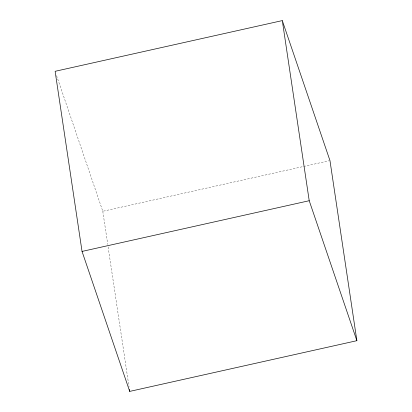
<?xml version="1.0" encoding="UTF-8"?>
<svg xmlns="http://www.w3.org/2000/svg" width="412" height="412" viewBox="0 0 412 412"><rect width="100%" height="100%" fill="white"/><g stroke="black" fill="none" stroke-linecap="round" stroke-linejoin="round"><path stroke-width="0.31" stroke-dasharray="2.06 1.54" d="M56.573 75.571L102.784 211.284L329.332 160.716M102.784 211.284L107.733 244.383M108.114 246.927L129.038 386.945"/><path stroke-width="0.62" d="M282.297 20.6L55.12 71.312L82.04 251.423L129.703 391.4L356.88 340.688L329.961 160.577L282.297 20.6L309.216 200.716L356.88 340.688M82.04 251.423L309.216 200.716M129.419 389.489L129.703 391.4"/></g></svg>
